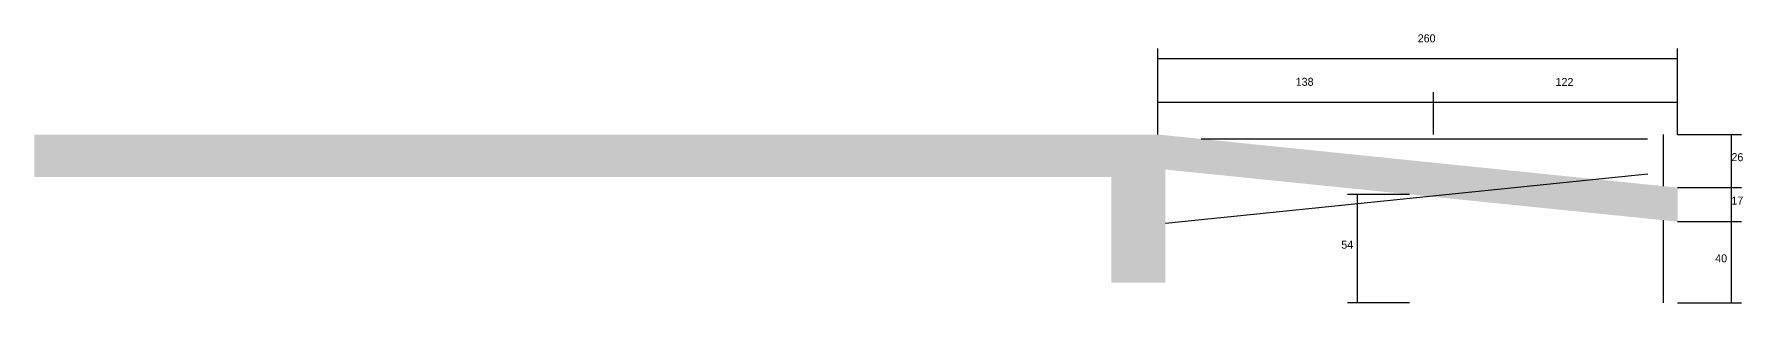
# Model space of a CAD drawing. Header units: metres. Extents: x 137604 to 139479, y 28450 to 29790.
# Drawn here: x 137604 to 138458, y 28556 to 28690 of the extents above; entities that cross this region are included whole.
import ezdxf

# ---------------------------------------------------------------- set-up
doc = ezdxf.new("R2010")
doc.units = ezdxf.units.M
doc.layers.add('COTA', color=241, linetype='Continuous')
doc.layers.add('SARR_2.2x7', color=40, linetype='Continuous')

msp = doc.modelspace()

# ---------------------------------------------------------------- hatches: boundary and pattern name
at = {"layer": 'COTA'}
h = msp.add_hatch(dxfattribs=at)
h.set_pattern_fill('AR-CONC', scale=0.03)
h.paths.add_polyline_path([(138146.2, 28639.7), (137603.7, 28639.7), (137603.7, 28618.5), (138142.2, 28618.5), (138142.2, 28565.7), (138169.2, 28565.7), (138169.2, 28622.2), (138425.2, 28596.2), (138425.2, 28613.2), (138165.4, 28639.7), (138165.2, 28639.7)])

# ---------------------------------------------------------------- linework, layer by layer
for p, q in [((138165.4, 28639.7), (138165.4, 28682.6)), ((138425.2, 28639.7), (138425.2, 28682.6)), ((138165.4, 28677.6), (138425.2, 28677.6)), ((138165.4, 28639.7), (138165.4, 28660.8)), ((138165.4, 28655.8), (138303.2, 28655.8)), ((138303.2, 28639.7), (138303.2, 28660.8)), ((138303.2, 28639.7), (138303.2, 28660.8)), ((138303.2, 28655.8), (138425.2, 28655.8)), ((138425.2, 28639.7), (138425.2, 28660.8)), ((138425.2, 28639.7), (138457.1, 28639.7)), ((138452.1, 28613.2), (138452.1, 28639.7)), ((138425.2, 28613.2), (138457.1, 28613.2)), ((138425.2, 28613.2), (138457.1, 28613.2)), ((138452.1, 28596.2), (138452.1, 28613.2)), ((138291.2, 28609.8), (138260.2, 28609.8)), ((138265.2, 28555.7), (138265.2, 28609.8)), ((138425.2, 28596.2), (138457.1, 28596.2)), ((138425.2, 28596.2), (138457.1, 28596.2)), ((138452.1, 28555.7), (138452.1, 28596.2)), ((138291.2, 28555.7), (138260.2, 28555.7)), ((138425.2, 28555.7), (138457.1, 28555.7))]:
    msp.add_line(p, q, dxfattribs=at)
at = {"layer": 'SARR_2.2x7'}
for p, q in [((138418.2, 28613.9), (138418.2, 28639.7)), ((138187, 28637.5), (138410.2, 28637.5)), ((138169.2, 28595.4), (138410.4, 28620)), ((138418.2, 28555.7), (138418.2, 28596.9))]:
    msp.add_line(p, q, dxfattribs=at)

# ---------------------------------------------------------------- texts
at = {"layer": 'COTA'}
for s, p in [('260', (138295.3, 28685.7)), ('138', (138234.3, 28664)), ('122', (138364.2, 28663.9)), ('26', (138452.1, 28626.4)), ('17', (138452.1, 28604.7)), ('54', (138257.1, 28582.7)), ('40', (138444, 28575.9))]:
    msp.add_text(s, height=4, dxfattribs=at).set_placement(p)

doc.saveas('drawing.dxf')
